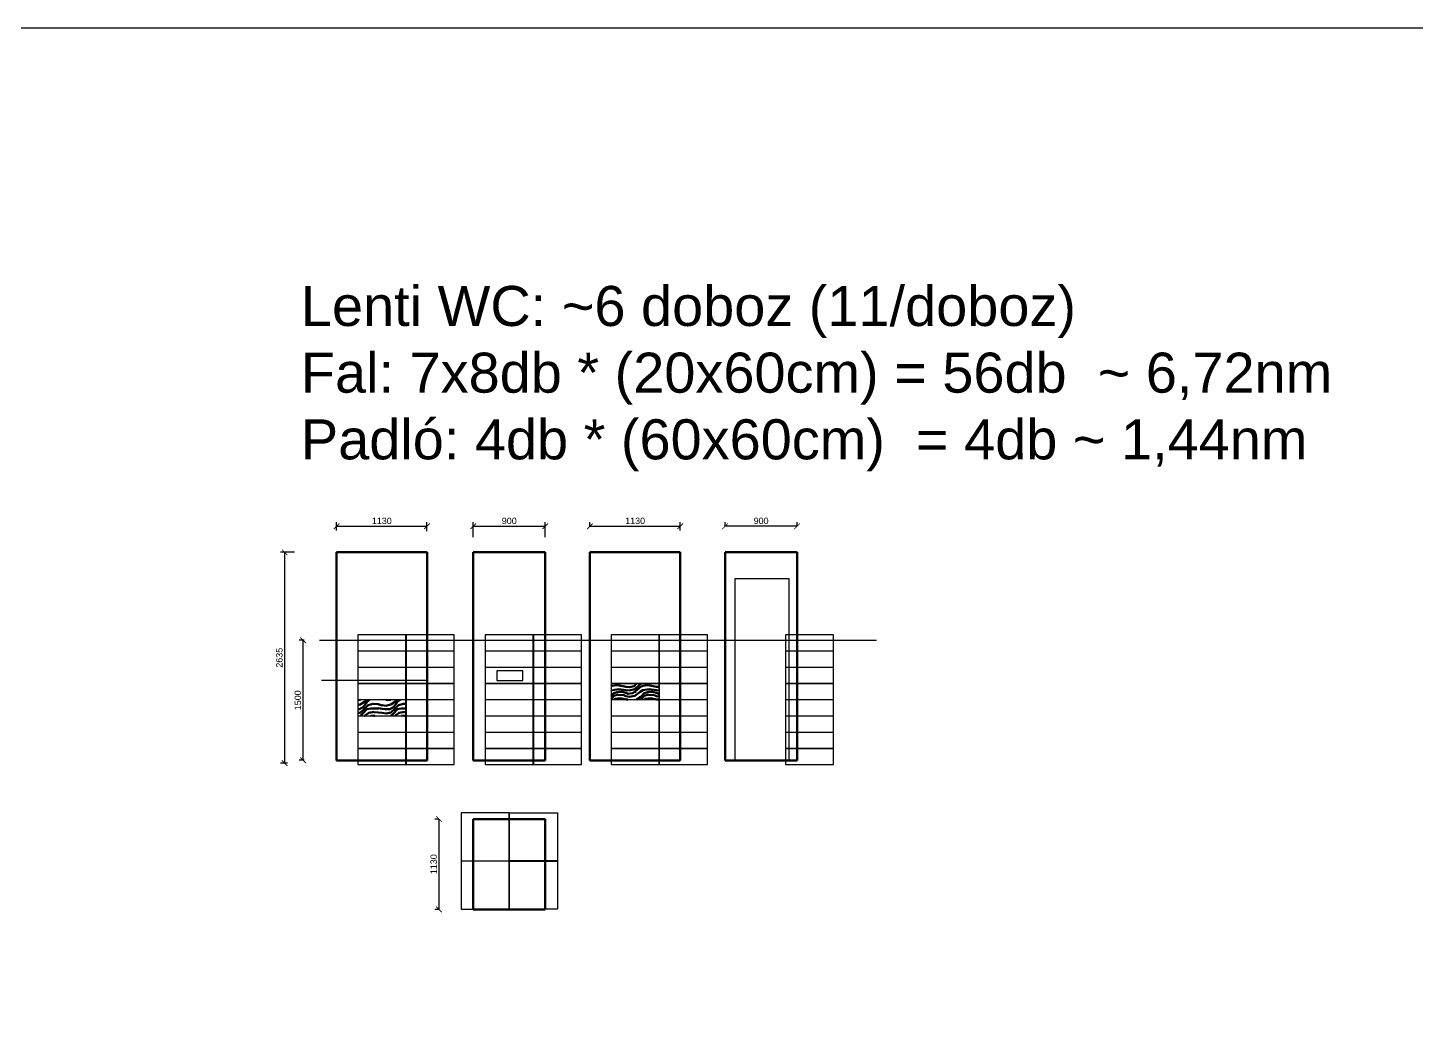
# Model space of a CAD drawing. Header units: metres. Extents: x -98677 to 89321, y -16450 to 242692.
# Drawn here: x 59940 to 77292, y 121233 to 133538 of the extents above; entities that cross this region are included whole.
import ezdxf

# ---------------------------------------------------------------- set-up
doc = ezdxf.new("R2010")
doc.units = ezdxf.units.M
doc.header["$LTSCALE"] = 0.001
doc.layers.add('ajtók', color=7, linetype='Continuous', lineweight=25)
doc.layers.add('külső fal', color=7, linetype='Continuous', lineweight=50)
for name, color, linetype in [('Csempe', 122, 'Continuous'), ('Méret', 7, 'Continuous'), ('szerk', 70, 'Continuous')]:
    doc.layers.add(name, color=color, linetype=linetype)
doc.styles.add('dada', font='arial.ttf', dxfattribs={"height": 80})
doc.dimstyles.new('kicsi folyamatos', dxfattribs={"dimscale": 100, "dimtxt": 1, "dimasz": 0.7, "dimexe": 0.5, "dimexo": 0, "dimgap": 0.25, "dimtad": 1, "dimtxsty": 'dada', "dimblk1": 'ARCHTICK', "dimblk2": 'ARCHTICK', "dimsah": 1, "dimcen": 2.5, "dimadec": 0, "dimazin": 0, "dimtfac": 1, "dimtmove": 0, "dimatfit": 3, "dimldrblk": 'ARCHTICK', "dimfxl": 1, "dimarcsym": 0})
pattern_1 = [(355.2364, (42267.69, 5665.774), (-4191.0003605, 380.996774), [45.8785, -4541.9692]), (11.3099, (42313.41, 5661.96), (1524.000287, 380.9991), [58.282, -1884.4447]), (45, (42370.56, 5673.4), (3e-14, 381.0001), [43.1052, -495.71]), (46.8476, (42401.039, 5703.874), (5334.0010797, 5714.9990618), [83.5598, -8272.4225]), (12.9946, (42458.19, 5764.834), (-3429.0002925, -761.999077), [50.8319, -5032.3421]), (0, (42507.7, 5776.26), (381, 381), [95.25, -285.75]), (350.5377, (42602.97, 5776.264), (-1905.000295, 380.99929), [46.3506, -2271.1818]), (354.2894, (42267.69, 5768.644), (-3428.99978, 381.000501), [38.2901, -3790.7126]), (0, (42305.8, 5764.83), (381, 381), [57.15, -323.85]), (28.3008, (42362.94, 5764.834), (4190.9981406, 2286.003381), [56.2539, -5569.1437]), (52.125, (42412.47, 5791.504), (-1524.0007105, -1904.999657), [86.8813, -4257.1869]), (39.2894, (42465.81, 5860.084), (2286.0002437, 1904.99986), [54.1504, -5360.8773]), (6.3402, (42507.72, 5894.374), (3047.999772, 381.000602), [69.0021, -3381.0995]), (348.1113, (42576.299, 5901.994), (-5333.9989717, 1143.004014), [73.9769, -7323.7051]), (353.2902, (42267.689, 5886.754), (3429.00038, -380.9976688), [65.2165, -6456.4527]), (3.3665, (42332.459, 5879.134), (6095.9997417, 381.004177), [64.882, -6423.3144]), (33.6901, (42397.23, 5882.94), (-761.99983, -381.00051), [68.6859, -1305.0294]), (47.4896, (42454.379, 5921.044), (3809.9964637, 4191.0033047), [62.0222, -6140.2082]), (14.9314, (42496.289, 5966.764), (4191.000204, 1142.9988395), [59.1472, -5855.5635]), (0, (42553.44, 5982), (381, 381), [45.72, -335.28]), (347.0054, (42599.16, 5982.004), (3429.0002925, -761.999077), [50.8319, -5032.3421]), (0, (42385.8, 5601), (381, 381), [0, -381]), (223.1524, (42439.139, 5658.154), (5714.9990618, 5334.0010797), [83.5598, -8272.4225]), (206.5651, (42378.18, 5982), (-380.99968, -381.0005), [34.0778, -817.8641]), (188.1301, (42347.7, 5966.764), (-2285.999915, -380.999755), [53.8814, -2640.1951]), (156.8014, (42294.36, 5959.144), (-1904.999897, 762.000505), [29.0162, -2872.5933]), (26.5651, (42439.14, 5658.15), (380.99968, 381.0005), [42.597, -809.345]), (6.7098, (42477.239, 5677.204), (-3429.00038, -380.9976688), [65.2165, -6456.4527]), (349.8753, (42542.009, 5684.824), (6476.9995389, -1143.0032723), [108.3674, -10728.387]), (349.6952, (42267.69, 5623.864), (2286.000366, -380.998048), [42.597, -4217.1122]), (15.5241, (42309.599, 5616.244), (-4191.0003904, -1142.9991533), [71.1765, -7046.4906]), (42.8789, (42378.179, 5635.294), (-4953.000302, -4571.999906), [72.79, -7206.2047]), (34.6952, (42431.519, 5684.824), (3809.9978127, 2667.0032803), [60.2414, -5963.8974]), (9.4623, (42481.05, 5719.114), (1905.000295, 380.99929), [69.526, -2248.0067]), (353.4181, (42549.629, 5730.544), (-6477.0005479, 761.9949328), [99.7172, -9872.0072]), (351.8699, (42267.69, 5719.114), (-2285.999915, 380.999755), [53.8814, -2640.1951]), (11.3099, (42321.03, 5711.49), (1524.000287, 380.9991), [58.282, -1884.4447]), (42.5104, (42378.179, 5722.924), (-4191.0033047, -3809.9964637), [62.0222, -6140.2082]), (45, (42423.9, 5764.83), (3e-14, 381.0001), [70.0461, -468.7694]), (17.354, (42473.429, 5814.364), (-4953.0007693, -1523.9979054), [63.8674, -6322.8565]), (356.6335, (42534.389, 5833.414), (-6095.9997417, 381.004177), [64.882, -6423.3144]), (342.8973, (42599.16, 5829.604), (3810.0006595, -1142.998283), [51.8217, -5130.3387]), (351.2538, (42267.69, 5814.364), (2666.999747, -381.001599), [50.1125, -4961.1599]), (14.9314, (42317.219, 5806.744), (4191.000204, 1142.9988395), [59.1472, -5855.5635]), (32.0054, (42374.37, 5821.984), (-1904.999598, -1143.000421), [71.8871, -3522.4601]), (49.8991, (42435.329, 5860.084), (-4190.9992608, -4953.0007352), [94.6385, -9369.2053]), (15.9454, (42496.29, 5932.474), (-1524.000048, -380.999958), [55.4744, -2718.2475]), (353.991, (42549.629, 5947.714), (3809.999905, -380.99974), [72.79, -7206.2047]), (336.8014, (42622.02, 5940.094), (1904.999897, -762.000505), [29.0162, -2872.5933]), (350.5377, (42267.69, 5928.664), (-1905.000295, 380.99929), [46.3506, -2271.1818]), (10.008, (42313.409, 5921.044), (4190.9998303, 762.001323), [65.7709, -6511.309]), (37.4054, (42378.179, 5932.474), (4952.9971292, 3810.003792), [81.5374, -8072.2184]), (29.0546, (42442.95, 5601.004), (2667.000147, 1524.00001), [39.2262, -3883.4088]), (10.7843, (42477.239, 5620.054), (-6095.999811, -1143.0002094), [81.4487, -8063.4013]), (352.875, (42557.25, 5635.294), (-2667.000145, 380.999345), [92.1517, -2979.5686])]

# ---------------------------------------------------------------- blocks, each defined once
blk = doc.blocks.new('_ArchTick')
at = {"color": 0, "linetype": 'ByBlock', "const_width": 0.15}
blk.add_lwpolyline([(-0.5, -0.5), (0.5, 0.5)], dxfattribs=at)
blk = doc.blocks.new('*D331')
at = {"layer": 'Defpoints', "color": 0, "ltscale": 10000}
for p in [(63799, 127254), (64929, 127308), (64929, 127245)]:
    blk.add_point(p, dxfattribs=at)
at = {"layer": 'Méret', "color": 0, "lineweight": -2, "ltscale": 10000}
for p, q in [((63799, 127254), (63799, 127358)), ((63799, 127308), (64929, 127308)), ((64929, 127245), (64929, 127358))]:
    blk.add_line(p, q, dxfattribs=at)
at = {"layer": 'Méret', "color": 0, "lineweight": -2, "ltscale": 10000, "xscale": 70, "yscale": 70, "zscale": 70, "rotation": 180}
blk.add_blockref('_ArchTick', (63799, 127308), dxfattribs=at)
at = {"layer": 'Méret', "color": 0, "lineweight": -2, "ltscale": 10000, "xscale": 70, "yscale": 70, "zscale": 70}
blk.add_blockref('_ArchTick', (64929, 127308), dxfattribs=at)
at = {"layer": 'Méret', "color": 0, "ltscale": 10000, "insert": (64364, 127374), "char_height": 80, "attachment_point": 5, "style": 'dada'}
blk.add_mtext('1130', dxfattribs=at)
blk = doc.blocks.new('*D332')
at = {"layer": 'Defpoints', "color": 0, "ltscale": 10000}
for p in [(66407, 127308), (65507, 127170), (66407, 127170)]:
    blk.add_point(p, dxfattribs=at)
at = {"layer": 'Méret', "color": 0, "lineweight": -2, "ltscale": 10000}
for p, q in [((65507, 127170), (65507, 127358)), ((65507, 127308), (66407, 127308)), ((66407, 127170), (66407, 127358))]:
    blk.add_line(p, q, dxfattribs=at)
at = {"layer": 'Méret', "color": 0, "lineweight": -2, "ltscale": 10000, "xscale": 70, "yscale": 70, "zscale": 70, "rotation": 180}
blk.add_blockref('_ArchTick', (65507, 127308), dxfattribs=at)
at = {"layer": 'Méret', "color": 0, "lineweight": -2, "ltscale": 10000, "xscale": 70, "yscale": 70, "zscale": 70}
blk.add_blockref('_ArchTick', (66407, 127308), dxfattribs=at)
at = {"layer": 'Méret', "color": 0, "ltscale": 10000, "insert": (65957, 127374), "char_height": 80, "attachment_point": 5, "style": 'dada'}
blk.add_mtext('900', dxfattribs=at)
blk = doc.blocks.new('*D333')
at = {"layer": 'Defpoints', "color": 0, "ltscale": 10000}
for p in [(66965, 127308), (68095, 127308), (68095, 127255)]:
    blk.add_point(p, dxfattribs=at)
at = {"layer": 'Méret', "color": 0, "lineweight": -2, "ltscale": 10000}
for p, q in [((66965, 127308), (66965, 127358)), ((66965, 127308), (68095, 127308)), ((68095, 127255), (68095, 127358))]:
    blk.add_line(p, q, dxfattribs=at)
at = {"layer": 'Méret', "color": 0, "lineweight": -2, "ltscale": 10000, "xscale": 70, "yscale": 70, "zscale": 70, "rotation": 180}
blk.add_blockref('_ArchTick', (66965, 127308), dxfattribs=at)
at = {"layer": 'Méret', "color": 0, "lineweight": -2, "ltscale": 10000, "xscale": 70, "yscale": 70, "zscale": 70}
blk.add_blockref('_ArchTick', (68095, 127308), dxfattribs=at)
at = {"layer": 'Méret', "color": 0, "ltscale": 10000, "insert": (67530, 127374), "char_height": 80, "attachment_point": 5, "style": 'dada'}
blk.add_mtext('1130', dxfattribs=at)
blk = doc.blocks.new('*D334')
at = {"layer": 'Defpoints', "color": 0, "ltscale": 10000}
for p in [(68655, 127308), (68655, 127308), (69555, 127308)]:
    blk.add_point(p, dxfattribs=at)
at = {"layer": 'Méret', "color": 0, "lineweight": -2, "ltscale": 10000}
for p, q in [((68655, 127308), (68655, 127358)), ((69555, 127308), (68655, 127308)), ((69555, 127308), (69555, 127358))]:
    blk.add_line(p, q, dxfattribs=at)
at = {"layer": 'Méret', "color": 0, "lineweight": -2, "ltscale": 10000, "xscale": 70, "yscale": 70, "zscale": 70, "rotation": 180}
blk.add_blockref('_ArchTick', (68655, 127308), dxfattribs=at)
at = {"layer": 'Méret', "color": 0, "lineweight": -2, "ltscale": 10000, "xscale": 70, "yscale": 70, "zscale": 70}
blk.add_blockref('_ArchTick', (69555, 127308), dxfattribs=at)
at = {"layer": 'Méret', "color": 0, "ltscale": 10000, "insert": (69105, 127374), "char_height": 80, "attachment_point": 5, "style": 'dada'}
blk.add_mtext('900', dxfattribs=at)
blk = doc.blocks.new('*D335')
at = {"layer": 'Defpoints', "color": 0, "ltscale": 10000}
for p in [(63272, 126982), (63150, 124347), (63185, 124347)]:
    blk.add_point(p, dxfattribs=at)
at = {"layer": 'Méret', "color": 0, "lineweight": -2, "ltscale": 10000}
for p, q in [((63272, 126982), (63100, 126982)), ((63150, 126982), (63150, 124347)), ((63185, 124347), (63100, 124347))]:
    blk.add_line(p, q, dxfattribs=at)
at = {"layer": 'Méret', "color": 0, "lineweight": -2, "ltscale": 10000, "xscale": 70, "yscale": 70, "zscale": 70}
for p, rotation in [((63150, 126982), 90), ((63150, 124347), 270)]:
    blk.add_blockref('_ArchTick', p, dxfattribs=dict(at, rotation=rotation))
at = {"layer": 'Méret', "color": 0, "ltscale": 10000, "insert": (63084, 125664), "char_height": 80, "attachment_point": 5, "rotation": 90, "style": 'dada'}
blk.add_mtext('2635', dxfattribs=at)
blk = doc.blocks.new('*D336')
at = {"layer": 'Defpoints', "color": 0, "ltscale": 10000}
for p in [(65079, 123648), (65079, 122518), (65079, 122518)]:
    blk.add_point(p, dxfattribs=at)
at = {"layer": 'Méret', "color": 0, "lineweight": -2, "ltscale": 10000}
for p, q in [((65079, 123648), (65029, 123648)), ((65079, 123648), (65079, 122518)), ((65079, 122518), (65029, 122518))]:
    blk.add_line(p, q, dxfattribs=at)
at = {"layer": 'Méret', "color": 0, "lineweight": -2, "ltscale": 10000, "xscale": 70, "yscale": 70, "zscale": 70}
for p, rotation in [((65079, 123648), 90), ((65079, 122518), 270)]:
    blk.add_blockref('_ArchTick', p, dxfattribs=dict(at, rotation=rotation))
at = {"layer": 'Méret', "color": 0, "ltscale": 10000, "insert": (65013, 123083), "char_height": 80, "attachment_point": 5, "rotation": 90, "style": 'dada'}
blk.add_mtext('1130', dxfattribs=at)
blk = doc.blocks.new('*D337')
at = {"layer": 'Defpoints', "color": 0, "ltscale": 10000}
for p in [(63381, 125882), (63394, 125882), (63394, 124382)]:
    blk.add_point(p, dxfattribs=at)
at = {"layer": 'Méret', "color": 0, "lineweight": -2, "ltscale": 10000}
for p, q in [((63394, 125882), (63331, 125882)), ((63381, 124382), (63381, 125882)), ((63394, 124382), (63331, 124382))]:
    blk.add_line(p, q, dxfattribs=at)
at = {"layer": 'Méret', "color": 0, "lineweight": -2, "ltscale": 10000, "xscale": 70, "yscale": 70, "zscale": 70}
for p, rotation in [((63381, 125882), 90), ((63381, 124382), 270)]:
    blk.add_blockref('_ArchTick', p, dxfattribs=dict(at, rotation=rotation))
at = {"layer": 'Méret', "color": 0, "ltscale": 10000, "insert": (63315, 125132), "char_height": 80, "attachment_point": 5, "rotation": 90, "style": 'dada'}
blk.add_mtext('1500', dxfattribs=at)

msp = doc.modelspace()

# ---------------------------------------------------------------- hatches: boundary and pattern name
at = {"layer": 'külső fal', "ltscale": 10000}
h = msp.add_hatch(dxfattribs=at)
h.set_pattern_fill('WOOD3', color=256, scale=15, style=0)
h.set_pattern_definition(pattern_1)
h.paths.add_polyline_path([(67229.67, 125339.961), (67229.67, 125139.961), (67529.67, 125139.961), (67829.67, 125139.961), (67829.67, 125339.961), (67529.67, 125339.961)])
h = msp.add_hatch(dxfattribs=at)
h.set_pattern_fill('WOOD3', color=256, scale=15, style=0)
h.set_pattern_definition(pattern_1)
h.paths.add_polyline_path([(64064.24, 125136.961), (64064.24, 124936.961), (64664.24, 124936.961), (64664.24, 125136.961)])

# ---------------------------------------------------------------- linework, layer by layer
at = {"ltscale": 10000}
msp.add_lwpolyline([(24521.022, 133538.16), (89320.646, 133538.16), (89320.646, 105716.099), (24521.022, 105716.099)], close=True, dxfattribs=at)
at = {"layer": 'ajtók', "ltscale": 10000}
msp.add_lwpolyline([(68776.431, 124381.581), (69456.456, 124381.581), (69456.456, 126651.859), (68776.431, 126651.859)], close=True, dxfattribs=at)
at = {"layer": 'Csempe', "ltscale": 10000}
for p, q in [((64664.24, 125848.961), (64667.24, 125848.961)), ((65657.236, 125848.961), (65654.236, 125848.961)), ((65957.236, 125948.961), (65957.236, 125951.961)), ((66257.236, 125848.961), (66260.236, 125848.961)), ((67529.67, 125948.961), (67529.67, 125951.961)), ((67829.67, 125848.961), (67832.67, 125848.961)), ((69405.293, 125848.961), (69408.293, 125848.961)), ((65957.236, 125745.961), (65957.236, 125748.961)), ((67529.67, 125745.961), (67529.67, 125748.961)), ((65957.236, 125542.961), (65957.236, 125545.961)), ((67529.67, 125542.961), (67529.67, 125545.961)), ((65957.236, 125339.961), (65957.236, 125342.961)), ((67529.67, 125339.961), (67529.67, 125342.961)), ((65957.236, 125136.961), (65957.236, 125139.961)), ((67529.67, 125136.961), (67529.67, 125139.961)), ((65957.236, 124933.961), (65957.236, 124936.961)), ((67529.67, 124933.961), (67529.67, 124936.961)), ((65957.236, 124730.961), (65957.236, 124733.961)), ((67529.67, 124730.961), (67529.67, 124733.961)), ((65957.236, 124527.961), (65957.236, 124530.961)), ((67529.67, 124527.961), (67529.67, 124530.961))]:
    msp.add_line(p, q, dxfattribs=at)
for points in [[(64064.24, 125748.961), (64664.24, 125748.961), (64664.24, 125948.961), (64064.24, 125948.961)], [(64667.24, 125748.961), (65267.24, 125748.961), (65267.24, 125948.961), (64667.24, 125948.961)], [(64667.24, 125748.961), (65267.24, 125748.961), (65267.24, 125948.961), (64667.24, 125948.961)], [(64667.24, 125748.961), (65267.24, 125748.961), (65267.24, 125948.961), (64667.24, 125948.961)], [(64667.24, 125748.961), (65267.24, 125748.961), (65267.24, 125948.961), (64667.24, 125948.961)], [(64667.24, 125748.961), (65267.24, 125748.961), (65267.24, 125948.961), (64667.24, 125948.961)], [(64667.24, 125748.961), (65267.24, 125748.961), (65267.24, 125948.961), (64667.24, 125948.961)], [(65657.236, 125748.961), (66257.236, 125748.961), (66257.236, 125948.961), (65657.236, 125948.961)], [(66260.236, 125748.961), (66860.236, 125748.961), (66860.236, 125948.961), (66260.236, 125948.961)], [(66260.236, 125748.961), (66860.236, 125748.961), (66860.236, 125948.961), (66260.236, 125948.961)], [(66260.236, 125748.961), (66860.236, 125748.961), (66860.236, 125948.961), (66260.236, 125948.961)], [(66260.236, 125748.961), (66860.236, 125748.961), (66860.236, 125948.961), (66260.236, 125948.961)], [(66260.236, 125748.961), (66860.236, 125748.961), (66860.236, 125948.961), (66260.236, 125948.961)], [(66260.236, 125748.961), (66860.236, 125748.961), (66860.236, 125948.961), (66260.236, 125948.961)], [(67229.67, 125748.961), (67829.67, 125748.961), (67829.67, 125948.961), (67229.67, 125948.961)], [(67832.67, 125748.961), (68432.67, 125748.961), (68432.67, 125948.961), (67832.67, 125948.961)], [(67832.67, 125748.961), (68432.67, 125748.961), (68432.67, 125948.961), (67832.67, 125948.961)], [(67832.67, 125748.961), (68432.67, 125748.961), (68432.67, 125948.961), (67832.67, 125948.961)], [(67832.67, 125748.961), (68432.67, 125748.961), (68432.67, 125948.961), (67832.67, 125948.961)], [(67832.67, 125748.961), (68432.67, 125748.961), (68432.67, 125948.961), (67832.67, 125948.961)], [(67832.67, 125748.961), (68432.67, 125748.961), (68432.67, 125948.961), (67832.67, 125948.961)], [(69408.293, 125748.961), (70008.293, 125748.961), (70008.293, 125948.961), (69408.293, 125948.961)], [(69408.293, 125748.961), (70008.293, 125748.961), (70008.293, 125948.961), (69408.293, 125948.961)], [(69408.293, 125748.961), (70008.293, 125748.961), (70008.293, 125948.961), (69408.293, 125948.961)], [(69408.293, 125748.961), (70008.293, 125748.961), (70008.293, 125948.961), (69408.293, 125948.961)], [(69408.293, 125748.961), (70008.293, 125748.961), (70008.293, 125948.961), (69408.293, 125948.961)], [(69408.293, 125748.961), (70008.293, 125748.961), (70008.293, 125948.961), (69408.293, 125948.961)], [(64064.24, 125545.961), (64664.24, 125545.961), (64664.24, 125745.961), (64064.24, 125745.961)], [(64667.24, 125545.961), (65267.24, 125545.961), (65267.24, 125745.961), (64667.24, 125745.961)], [(64667.24, 125545.961), (65267.24, 125545.961), (65267.24, 125745.961), (64667.24, 125745.961)], [(64667.24, 125545.961), (65267.24, 125545.961), (65267.24, 125745.961), (64667.24, 125745.961)], [(64667.24, 125545.961), (65267.24, 125545.961), (65267.24, 125745.961), (64667.24, 125745.961)], [(64667.24, 125545.961), (65267.24, 125545.961), (65267.24, 125745.961), (64667.24, 125745.961)], [(64667.24, 125545.961), (65267.24, 125545.961), (65267.24, 125745.961), (64667.24, 125745.961)], [(65657.236, 125545.961), (66257.236, 125545.961), (66257.236, 125745.961), (65657.236, 125745.961)], [(66260.236, 125545.961), (66860.236, 125545.961), (66860.236, 125745.961), (66260.236, 125745.961)], [(66260.236, 125545.961), (66860.236, 125545.961), (66860.236, 125745.961), (66260.236, 125745.961)], [(66260.236, 125545.961), (66860.236, 125545.961), (66860.236, 125745.961), (66260.236, 125745.961)], [(66260.236, 125545.961), (66860.236, 125545.961), (66860.236, 125745.961), (66260.236, 125745.961)], [(66260.236, 125545.961), (66860.236, 125545.961), (66860.236, 125745.961), (66260.236, 125745.961)], [(66260.236, 125545.961), (66860.236, 125545.961), (66860.236, 125745.961), (66260.236, 125745.961)], [(67229.67, 125545.961), (67829.67, 125545.961), (67829.67, 125745.961), (67229.67, 125745.961)], [(67832.67, 125545.961), (68432.67, 125545.961), (68432.67, 125745.961), (67832.67, 125745.961)], [(67832.67, 125545.961), (68432.67, 125545.961), (68432.67, 125745.961), (67832.67, 125745.961)], [(67832.67, 125545.961), (68432.67, 125545.961), (68432.67, 125745.961), (67832.67, 125745.961)], [(67832.67, 125545.961), (68432.67, 125545.961), (68432.67, 125745.961), (67832.67, 125745.961)], [(67832.67, 125545.961), (68432.67, 125545.961), (68432.67, 125745.961), (67832.67, 125745.961)], [(67832.67, 125545.961), (68432.67, 125545.961), (68432.67, 125745.961), (67832.67, 125745.961)], [(69408.293, 125545.961), (70008.293, 125545.961), (70008.293, 125745.961), (69408.293, 125745.961)], [(69408.293, 125545.961), (70008.293, 125545.961), (70008.293, 125745.961), (69408.293, 125745.961)], [(69408.293, 125545.961), (70008.293, 125545.961), (70008.293, 125745.961), (69408.293, 125745.961)], [(69408.293, 125545.961), (70008.293, 125545.961), (70008.293, 125745.961), (69408.293, 125745.961)], [(69408.293, 125545.961), (70008.293, 125545.961), (70008.293, 125745.961), (69408.293, 125745.961)], [(69408.293, 125545.961), (70008.293, 125545.961), (70008.293, 125745.961), (69408.293, 125745.961)], [(64064.24, 125342.961), (64664.24, 125342.961), (64664.24, 125542.961), (64064.24, 125542.961)], [(64667.24, 125342.961), (65267.24, 125342.961), (65267.24, 125542.961), (64667.24, 125542.961)], [(64667.24, 125342.961), (65267.24, 125342.961), (65267.24, 125542.961), (64667.24, 125542.961)], [(64667.24, 125342.961), (65267.24, 125342.961), (65267.24, 125542.961), (64667.24, 125542.961)], [(64667.24, 125342.961), (65267.24, 125342.961), (65267.24, 125542.961), (64667.24, 125542.961)], [(64667.24, 125342.961), (65267.24, 125342.961), (65267.24, 125542.961), (64667.24, 125542.961)], [(64667.24, 125342.961), (65267.24, 125342.961), (65267.24, 125542.961), (64667.24, 125542.961)], [(65657.236, 125342.961), (66257.236, 125342.961), (66257.236, 125542.961), (65657.236, 125542.961)], [(65802.462, 125380.148), (66126.273, 125380.148), (66126.273, 125499.716), (65802.462, 125499.716)], [(66260.236, 125342.961), (66860.236, 125342.961), (66860.236, 125542.961), (66260.236, 125542.961)], [(66260.236, 125342.961), (66860.236, 125342.961), (66860.236, 125542.961), (66260.236, 125542.961)], [(66260.236, 125342.961), (66860.236, 125342.961), (66860.236, 125542.961), (66260.236, 125542.961)], [(66260.236, 125342.961), (66860.236, 125342.961), (66860.236, 125542.961), (66260.236, 125542.961)], [(66260.236, 125342.961), (66860.236, 125342.961), (66860.236, 125542.961), (66260.236, 125542.961)], [(66260.236, 125342.961), (66860.236, 125342.961), (66860.236, 125542.961), (66260.236, 125542.961)], [(67229.67, 125342.961), (67829.67, 125342.961), (67829.67, 125542.961), (67229.67, 125542.961)], [(67832.67, 125342.961), (68432.67, 125342.961), (68432.67, 125542.961), (67832.67, 125542.961)], [(67832.67, 125342.961), (68432.67, 125342.961), (68432.67, 125542.961), (67832.67, 125542.961)], [(67832.67, 125342.961), (68432.67, 125342.961), (68432.67, 125542.961), (67832.67, 125542.961)], [(67832.67, 125342.961), (68432.67, 125342.961), (68432.67, 125542.961), (67832.67, 125542.961)], [(67832.67, 125342.961), (68432.67, 125342.961), (68432.67, 125542.961), (67832.67, 125542.961)], [(67832.67, 125342.961), (68432.67, 125342.961), (68432.67, 125542.961), (67832.67, 125542.961)], [(69408.293, 125342.961), (70008.293, 125342.961), (70008.293, 125542.961), (69408.293, 125542.961)], [(69408.293, 125342.961), (70008.293, 125342.961), (70008.293, 125542.961), (69408.293, 125542.961)], [(69408.293, 125342.961), (70008.293, 125342.961), (70008.293, 125542.961), (69408.293, 125542.961)], [(69408.293, 125342.961), (70008.293, 125342.961), (70008.293, 125542.961), (69408.293, 125542.961)], [(69408.293, 125342.961), (70008.293, 125342.961), (70008.293, 125542.961), (69408.293, 125542.961)], [(69408.293, 125342.961), (70008.293, 125342.961), (70008.293, 125542.961), (69408.293, 125542.961)], [(64064.24, 125139.961), (64664.24, 125139.961), (64664.24, 125339.961), (64064.24, 125339.961)], [(64667.24, 125139.961), (65267.24, 125139.961), (65267.24, 125339.961), (64667.24, 125339.961)], [(64667.24, 125139.961), (65267.24, 125139.961), (65267.24, 125339.961), (64667.24, 125339.961)], [(64667.24, 125139.961), (65267.24, 125139.961), (65267.24, 125339.961), (64667.24, 125339.961)], [(64667.24, 125139.961), (65267.24, 125139.961), (65267.24, 125339.961), (64667.24, 125339.961)], [(64667.24, 125139.961), (65267.24, 125139.961), (65267.24, 125339.961), (64667.24, 125339.961)], [(64667.24, 125139.961), (65267.24, 125139.961), (65267.24, 125339.961), (64667.24, 125339.961)], [(65657.236, 125139.961), (66257.236, 125139.961), (66257.236, 125339.961), (65657.236, 125339.961)], [(66260.236, 125139.961), (66860.236, 125139.961), (66860.236, 125339.961), (66260.236, 125339.961)], [(66260.236, 125139.961), (66860.236, 125139.961), (66860.236, 125339.961), (66260.236, 125339.961)], [(66260.236, 125139.961), (66860.236, 125139.961), (66860.236, 125339.961), (66260.236, 125339.961)], [(66260.236, 125139.961), (66860.236, 125139.961), (66860.236, 125339.961), (66260.236, 125339.961)], [(66260.236, 125139.961), (66860.236, 125139.961), (66860.236, 125339.961), (66260.236, 125339.961)], [(66260.236, 125139.961), (66860.236, 125139.961), (66860.236, 125339.961), (66260.236, 125339.961)], [(67229.67, 125139.961), (67829.67, 125139.961), (67829.67, 125339.961), (67229.67, 125339.961)], [(67832.67, 125139.961), (68432.67, 125139.961), (68432.67, 125339.961), (67832.67, 125339.961)], [(67832.67, 125139.961), (68432.67, 125139.961), (68432.67, 125339.961), (67832.67, 125339.961)], [(67832.67, 125139.961), (68432.67, 125139.961), (68432.67, 125339.961), (67832.67, 125339.961)], [(67832.67, 125139.961), (68432.67, 125139.961), (68432.67, 125339.961), (67832.67, 125339.961)], [(67832.67, 125139.961), (68432.67, 125139.961), (68432.67, 125339.961), (67832.67, 125339.961)], [(67832.67, 125139.961), (68432.67, 125139.961), (68432.67, 125339.961), (67832.67, 125339.961)], [(69408.293, 125139.961), (70008.293, 125139.961), (70008.293, 125339.961), (69408.293, 125339.961)], [(69408.293, 125139.961), (70008.293, 125139.961), (70008.293, 125339.961), (69408.293, 125339.961)], [(69408.293, 125139.961), (70008.293, 125139.961), (70008.293, 125339.961), (69408.293, 125339.961)], [(69408.293, 125139.961), (70008.293, 125139.961), (70008.293, 125339.961), (69408.293, 125339.961)], [(69408.293, 125139.961), (70008.293, 125139.961), (70008.293, 125339.961), (69408.293, 125339.961)], [(69408.293, 125139.961), (70008.293, 125139.961), (70008.293, 125339.961), (69408.293, 125339.961)], [(64064.24, 124936.961), (64664.24, 124936.961), (64664.24, 125136.961), (64064.24, 125136.961)], [(64667.24, 124936.961), (65267.24, 124936.961), (65267.24, 125136.961), (64667.24, 125136.961)], [(64667.24, 124936.961), (65267.24, 124936.961), (65267.24, 125136.961), (64667.24, 125136.961)], [(64667.24, 124936.961), (65267.24, 124936.961), (65267.24, 125136.961), (64667.24, 125136.961)], [(64667.24, 124936.961), (65267.24, 124936.961), (65267.24, 125136.961), (64667.24, 125136.961)], [(64667.24, 124936.961), (65267.24, 124936.961), (65267.24, 125136.961), (64667.24, 125136.961)], [(64667.24, 124936.961), (65267.24, 124936.961), (65267.24, 125136.961), (64667.24, 125136.961)], [(65657.236, 124936.961), (66257.236, 124936.961), (66257.236, 125136.961), (65657.236, 125136.961)], [(66260.236, 124936.961), (66860.236, 124936.961), (66860.236, 125136.961), (66260.236, 125136.961)], [(66260.236, 124936.961), (66860.236, 124936.961), (66860.236, 125136.961), (66260.236, 125136.961)], [(66260.236, 124936.961), (66860.236, 124936.961), (66860.236, 125136.961), (66260.236, 125136.961)], [(66260.236, 124936.961), (66860.236, 124936.961), (66860.236, 125136.961), (66260.236, 125136.961)], [(66260.236, 124936.961), (66860.236, 124936.961), (66860.236, 125136.961), (66260.236, 125136.961)], [(66260.236, 124936.961), (66860.236, 124936.961), (66860.236, 125136.961), (66260.236, 125136.961)], [(67229.67, 124936.961), (67829.67, 124936.961), (67829.67, 125136.961), (67229.67, 125136.961)], [(67832.67, 124936.961), (68432.67, 124936.961), (68432.67, 125136.961), (67832.67, 125136.961)], [(67832.67, 124936.961), (68432.67, 124936.961), (68432.67, 125136.961), (67832.67, 125136.961)], [(67832.67, 124936.961), (68432.67, 124936.961), (68432.67, 125136.961), (67832.67, 125136.961)], [(67832.67, 124936.961), (68432.67, 124936.961), (68432.67, 125136.961), (67832.67, 125136.961)], [(67832.67, 124936.961), (68432.67, 124936.961), (68432.67, 125136.961), (67832.67, 125136.961)], [(67832.67, 124936.961), (68432.67, 124936.961), (68432.67, 125136.961), (67832.67, 125136.961)], [(69408.293, 124936.961), (70008.293, 124936.961), (70008.293, 125136.961), (69408.293, 125136.961)], [(69408.293, 124936.961), (70008.293, 124936.961), (70008.293, 125136.961), (69408.293, 125136.961)], [(69408.293, 124936.961), (70008.293, 124936.961), (70008.293, 125136.961), (69408.293, 125136.961)], [(69408.293, 124936.961), (70008.293, 124936.961), (70008.293, 125136.961), (69408.293, 125136.961)], [(69408.293, 124936.961), (70008.293, 124936.961), (70008.293, 125136.961), (69408.293, 125136.961)], [(69408.293, 124936.961), (70008.293, 124936.961), (70008.293, 125136.961), (69408.293, 125136.961)], [(64064.24, 124733.961), (64664.24, 124733.961), (64664.24, 124933.961), (64064.24, 124933.961)], [(64667.24, 124733.961), (65267.24, 124733.961), (65267.24, 124933.961), (64667.24, 124933.961)], [(64667.24, 124733.961), (65267.24, 124733.961), (65267.24, 124933.961), (64667.24, 124933.961)], [(64667.24, 124733.961), (65267.24, 124733.961), (65267.24, 124933.961), (64667.24, 124933.961)], [(64667.24, 124733.961), (65267.24, 124733.961), (65267.24, 124933.961), (64667.24, 124933.961)], [(64667.24, 124733.961), (65267.24, 124733.961), (65267.24, 124933.961), (64667.24, 124933.961)], [(64667.24, 124733.961), (65267.24, 124733.961), (65267.24, 124933.961), (64667.24, 124933.961)], [(65657.236, 124733.961), (66257.236, 124733.961), (66257.236, 124933.961), (65657.236, 124933.961)], [(66260.236, 124733.961), (66860.236, 124733.961), (66860.236, 124933.961), (66260.236, 124933.961)], [(66260.236, 124733.961), (66860.236, 124733.961), (66860.236, 124933.961), (66260.236, 124933.961)], [(66260.236, 124733.961), (66860.236, 124733.961), (66860.236, 124933.961), (66260.236, 124933.961)], [(66260.236, 124733.961), (66860.236, 124733.961), (66860.236, 124933.961), (66260.236, 124933.961)], [(66260.236, 124733.961), (66860.236, 124733.961), (66860.236, 124933.961), (66260.236, 124933.961)], [(66260.236, 124733.961), (66860.236, 124733.961), (66860.236, 124933.961), (66260.236, 124933.961)], [(67229.67, 124733.961), (67829.67, 124733.961), (67829.67, 124933.961), (67229.67, 124933.961)], [(67832.67, 124733.961), (68432.67, 124733.961), (68432.67, 124933.961), (67832.67, 124933.961)], [(67832.67, 124733.961), (68432.67, 124733.961), (68432.67, 124933.961), (67832.67, 124933.961)], [(67832.67, 124733.961), (68432.67, 124733.961), (68432.67, 124933.961), (67832.67, 124933.961)], [(67832.67, 124733.961), (68432.67, 124733.961), (68432.67, 124933.961), (67832.67, 124933.961)], [(67832.67, 124733.961), (68432.67, 124733.961), (68432.67, 124933.961), (67832.67, 124933.961)], [(67832.67, 124733.961), (68432.67, 124733.961), (68432.67, 124933.961), (67832.67, 124933.961)], [(69408.293, 124733.961), (70008.293, 124733.961), (70008.293, 124933.961), (69408.293, 124933.961)], [(69408.293, 124733.961), (70008.293, 124733.961), (70008.293, 124933.961), (69408.293, 124933.961)], [(69408.293, 124733.961), (70008.293, 124733.961), (70008.293, 124933.961), (69408.293, 124933.961)], [(69408.293, 124733.961), (70008.293, 124733.961), (70008.293, 124933.961), (69408.293, 124933.961)], [(69408.293, 124733.961), (70008.293, 124733.961), (70008.293, 124933.961), (69408.293, 124933.961)], [(69408.293, 124733.961), (70008.293, 124733.961), (70008.293, 124933.961), (69408.293, 124933.961)], [(64064.24, 124530.961), (64664.24, 124530.961), (64664.24, 124730.961), (64064.24, 124730.961)], [(64667.24, 124530.961), (65267.24, 124530.961), (65267.24, 124730.961), (64667.24, 124730.961)], [(64667.24, 124530.961), (65267.24, 124530.961), (65267.24, 124730.961), (64667.24, 124730.961)], [(64667.24, 124530.961), (65267.24, 124530.961), (65267.24, 124730.961), (64667.24, 124730.961)], [(64667.24, 124530.961), (65267.24, 124530.961), (65267.24, 124730.961), (64667.24, 124730.961)], [(64667.24, 124530.961), (65267.24, 124530.961), (65267.24, 124730.961), (64667.24, 124730.961)], [(64667.24, 124530.961), (65267.24, 124530.961), (65267.24, 124730.961), (64667.24, 124730.961)], [(65657.236, 124530.961), (66257.236, 124530.961), (66257.236, 124730.961), (65657.236, 124730.961)], [(66260.236, 124530.961), (66860.236, 124530.961), (66860.236, 124730.961), (66260.236, 124730.961)], [(66260.236, 124530.961), (66860.236, 124530.961), (66860.236, 124730.961), (66260.236, 124730.961)], [(66260.236, 124530.961), (66860.236, 124530.961), (66860.236, 124730.961), (66260.236, 124730.961)], [(66260.236, 124530.961), (66860.236, 124530.961), (66860.236, 124730.961), (66260.236, 124730.961)], [(66260.236, 124530.961), (66860.236, 124530.961), (66860.236, 124730.961), (66260.236, 124730.961)], [(66260.236, 124530.961), (66860.236, 124530.961), (66860.236, 124730.961), (66260.236, 124730.961)], [(67229.67, 124530.961), (67829.67, 124530.961), (67829.67, 124730.961), (67229.67, 124730.961)], [(67832.67, 124530.961), (68432.67, 124530.961), (68432.67, 124730.961), (67832.67, 124730.961)], [(67832.67, 124530.961), (68432.67, 124530.961), (68432.67, 124730.961), (67832.67, 124730.961)], [(67832.67, 124530.961), (68432.67, 124530.961), (68432.67, 124730.961), (67832.67, 124730.961)], [(67832.67, 124530.961), (68432.67, 124530.961), (68432.67, 124730.961), (67832.67, 124730.961)], [(67832.67, 124530.961), (68432.67, 124530.961), (68432.67, 124730.961), (67832.67, 124730.961)], [(67832.67, 124530.961), (68432.67, 124530.961), (68432.67, 124730.961), (67832.67, 124730.961)], [(69408.293, 124530.961), (70008.293, 124530.961), (70008.293, 124730.961), (69408.293, 124730.961)], [(69408.293, 124530.961), (70008.293, 124530.961), (70008.293, 124730.961), (69408.293, 124730.961)], [(69408.293, 124530.961), (70008.293, 124530.961), (70008.293, 124730.961), (69408.293, 124730.961)], [(69408.293, 124530.961), (70008.293, 124530.961), (70008.293, 124730.961), (69408.293, 124730.961)], [(69408.293, 124530.961), (70008.293, 124530.961), (70008.293, 124730.961), (69408.293, 124730.961)], [(69408.293, 124530.961), (70008.293, 124530.961), (70008.293, 124730.961), (69408.293, 124730.961)], [(64064.24, 124327.961), (64664.24, 124327.961), (64664.24, 124527.961), (64064.24, 124527.961)], [(64667.24, 124327.961), (65267.24, 124327.961), (65267.24, 124527.961), (64667.24, 124527.961)], [(65657.236, 124327.961), (66257.236, 124327.961), (66257.236, 124527.961), (65657.236, 124527.961)], [(66260.236, 124327.961), (66860.236, 124327.961), (66860.236, 124527.961), (66260.236, 124527.961)], [(67229.67, 124327.961), (67829.67, 124327.961), (67829.67, 124527.961), (67229.67, 124527.961)], [(67832.67, 124327.961), (68432.67, 124327.961), (68432.67, 124527.961), (67832.67, 124527.961)], [(69408.293, 124327.961), (70008.293, 124327.961), (70008.293, 124527.961), (69408.293, 124527.961)], [(65355.736, 123124.269), (65955.736, 123124.269), (65955.736, 123724.269), (65355.736, 123724.269)], [(66558.736, 123124.269), (65958.736, 123124.269), (65958.736, 123724.269), (66558.736, 123724.269)], [(65355.736, 122521.269), (65955.736, 122521.269), (65955.736, 123121.269), (65355.736, 123121.269)], [(66558.736, 122521.269), (65958.736, 122521.269), (65958.736, 123121.269), (66558.736, 123121.269)]]:
    msp.add_lwpolyline(points, close=True, dxfattribs=at)
at = {"layer": 'külső fal', "ltscale": 10000}
for p, q in [((64929.24, 126981.581), (63799.24, 126981.581)), ((63799.24, 126981.581), (63799.24, 124381.581)), ((64929.24, 124381.581), (64929.24, 126981.581)), ((66407.236, 126981.581), (65507.236, 126981.581)), ((65507.236, 126981.581), (65507.236, 124381.581)), ((66407.236, 124381.581), (66407.236, 126981.581)), ((68094.67, 126981.581), (66964.67, 126981.581)), ((66964.67, 126981.581), (66964.67, 124381.581)), ((68094.67, 124381.581), (68094.67, 126981.581)), ((69555.293, 126981.581), (68655.293, 126981.581)), ((68655.293, 126981.581), (68655.293, 124381.581)), ((69555.293, 124381.581), (69555.293, 126981.581)), ((63799.24, 124381.581), (64929.24, 124381.581)), ((65507.236, 124381.581), (66407.236, 124381.581)), ((66964.67, 124381.581), (68094.67, 124381.581)), ((68655.293, 124381.581), (69555.293, 124381.581)), ((65507.236, 123648.269), (66407.236, 123648.269)), ((65507.236, 122518.269), (65507.236, 123648.269)), ((66407.236, 123648.269), (66407.236, 122518.269)), ((66407.236, 122518.269), (65507.236, 122518.269))]:
    msp.add_line(p, q, dxfattribs=at)
at = {"layer": 'szerk', "ltscale": 10000}
for p, q in [((63586.019, 125881.581), (70546.002, 125881.581)), ((63612.006, 125381.581), (64929.24, 125381.581))]:
    msp.add_line(p, q, dxfattribs=at)

# ---------------------------------------------------------------- texts
at = {"ltscale": 10000, "insert": (63353.177, 130310.73), "char_height": 500, "width": 16375.55073, "attachment_point": 1, "style": 'dada'}
msp.add_mtext('Lenti WC: ~6 doboz (11/doboz)\\PFal: 7x8db * (20x60cm) = 56db  ~ 6,72nm\\PPadló: 4db * (60x60cm)  = 4db ~ 1,44nm', dxfattribs=at)

# ---------------------------------------------------------------- dimensions: what is measured, and where the dimension line sits
at = {"layer": 'Méret', "ltscale": 10000}
for base, p1, p2, picture, middle in [((64929.24, 127308.361), (63799.24, 127254.343), (64929.24, 127244.922), '*D331', (64364.24, 127374.234)), ((66407.236, 127308.361), (65507.236, 127169.971), (66407.236, 127169.971), '*D332', (65957.236, 127374.207)), ((68094.67, 127308.361), (66964.67, 127308.361), (68094.67, 127255.065), '*D333', (67529.67, 127374.234)), ((68655.293, 127308.361), (69555.293, 127308.361), (68655.293, 127308.361), '*D334', (69105.293, 127374.207))]:
    dim = msp.add_linear_dim(base=base, p1=p1, p2=p2, dimstyle='kicsi folyamatos', dxfattribs=at)
    dim.commit()
    dim.dimension.update_dxf_attribs({"geometry": picture, "text_midpoint": middle})
for base, p1, p2, picture, middle in [((63150.319, 124346.581), (63272.245, 126981.581), (63185.319, 124346.581), '*D335', (63084.446, 125664.081)), ((63381.039, 125881.581), (63393.579, 124381.581), (63393.579, 125881.581), '*D337', (63315.193, 125131.581)), ((65078.616, 122518.269), (65078.616, 123648.269), (65078.616, 122518.269), '*D336', (65012.743, 123083.269))]:
    dim = msp.add_linear_dim(base=base, p1=p1, p2=p2, angle=90, dimstyle='kicsi folyamatos', dxfattribs=at)
    dim.commit()
    dim.dimension.update_dxf_attribs({"geometry": picture, "text_midpoint": middle})

doc.saveas('drawing.dxf')
